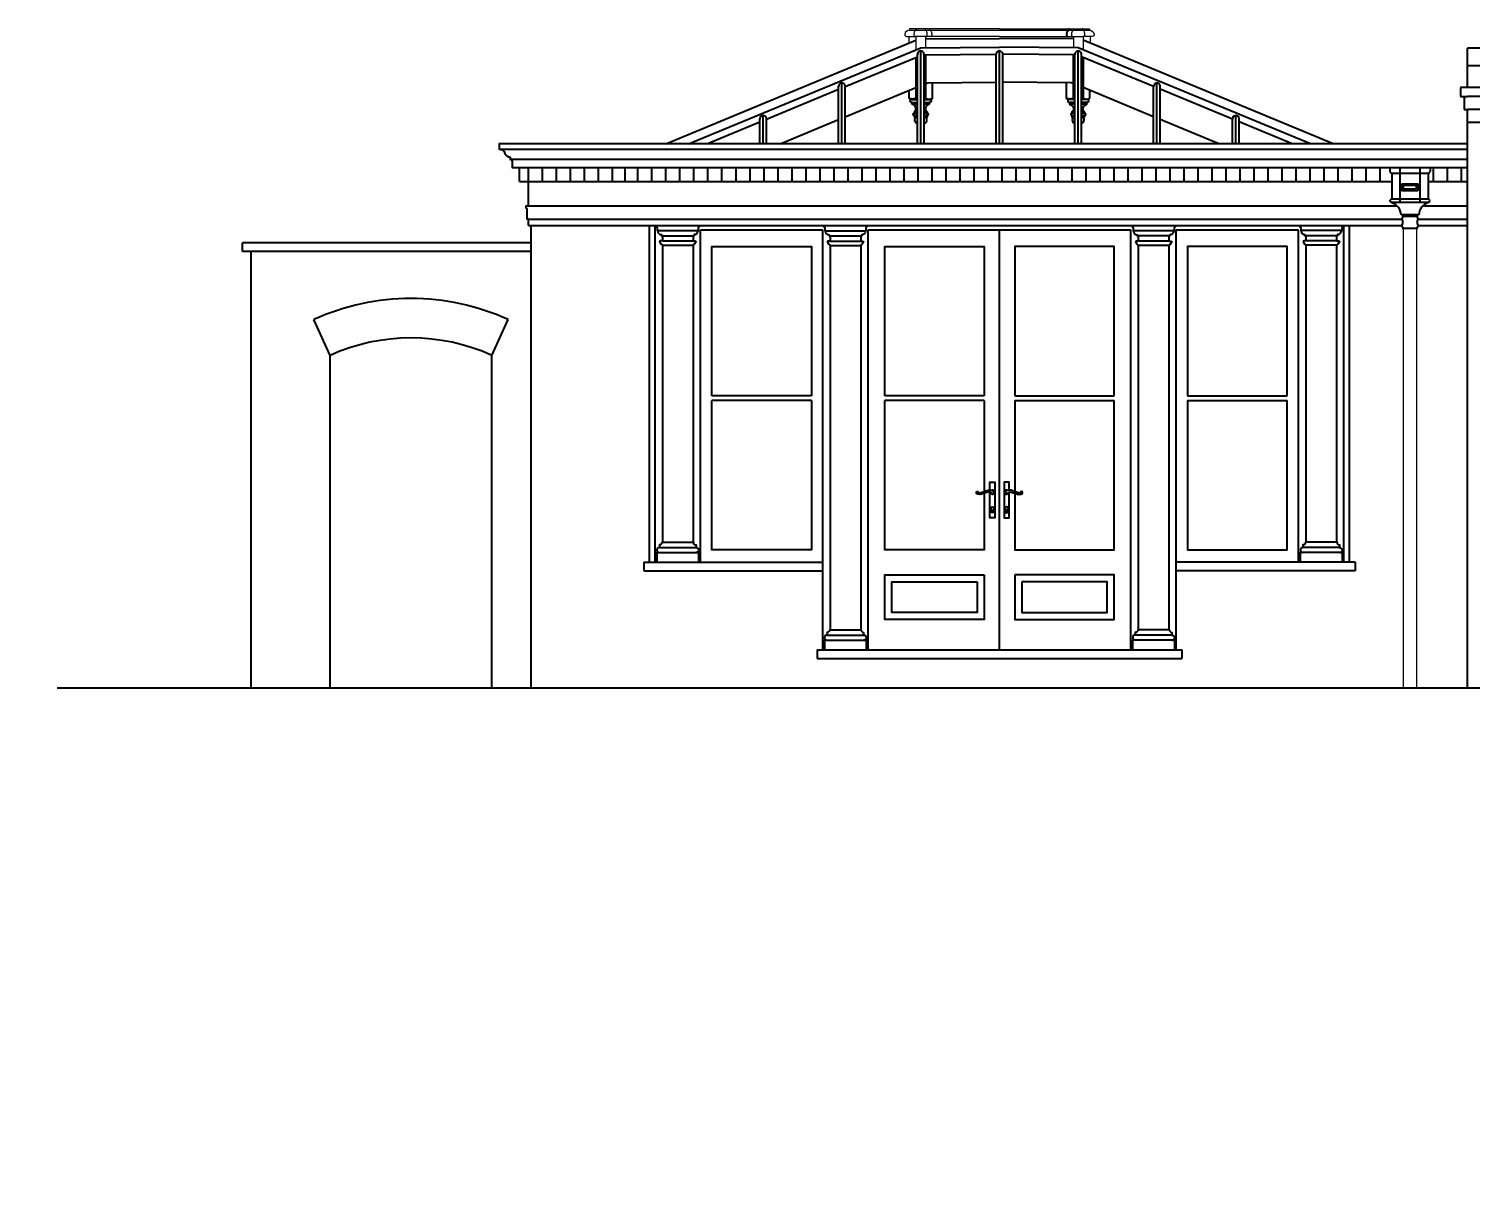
# Model space of a CAD drawing. Header units: millimetres. Extents: x -5841 to 140562, y 1006 to 102310.
# Drawn here: x 6593 to 14828, y 17343 to 24031 of the extents above; entities that cross this region are included whole.
import ezdxf

# ---------------------------------------------------------------- set-up
doc = ezdxf.new("R2010")
doc.units = ezdxf.units.MM
doc.header["$LTSCALE"] = 10
for name, color, linetype in [('18 - Ladder Beam', 6, 'Continuous'), ('40 - Detail Outline', 142, 'Continuous'), ('CONCEPT HOUSE', 7, 'Continuous')]:
    doc.layers.add(name, color=color, linetype=linetype)
doc.styles.add('1-20', font='romans.shx', dxfattribs={"width": 0.8, "height": 35})
doc.styles.get("Standard").update_dxf_attribs({"font": 'arial.ttf'})
doc.dimstyles.new('1-20', dxfattribs={"dimtxt": 35, "dimasz": 40, "dimexe": 40, "dimexo": 40, "dimgap": 40, "dimtad": 1, "dimdec": 0, "dimzin": 0, "dimdsep": 46, "dimtxsty": '1-20', "dimblk": 'OBLIQUE', "dimcen": 40, "dimdle": 40, "dimclrd": 251, "dimclre": 251, "dimclrt": 251, "dimadec": 0, "dimazin": 0, "dimtfac": 1, "dimtdec": 0, "dimtix": 1, "dimtmove": 1, "dimatfit": 3, "dimfxl": 1, "dimtolj": 1, "dimtzin": 0, "dimlwd": 25, "dimarcsym": 0})
doc.dimstyles.get("Standard").update_dxf_attribs({"dimtxt": 0.18, "dimasz": 0.18, "dimexe": 0.18, "dimexo": 0.0625, "dimgap": 0.09, "dimtad": 0, "dimtih": 1, "dimtoh": 1, "dimdec": 4, "dimzin": 0, "dimdsep": 46, "dimtxsty": 'Standard', "dimcen": 0.09, "dimadec": 0, "dimazin": 0, "dimtfac": 1, "dimtdec": 4, "dimtofl": 0, "dimtmove": 0, "dimatfit": 3, "dimfxl": 1, "dimtolj": 1, "dimtzin": 0, "dimarcsym": 0})

# ---------------------------------------------------------------- blocks, each defined once
blk = doc.blocks.new('*D')
at = {"color": 0}
for p, q in [((14813.8, 14384.4), (14813.8, 14508.2)), ((14813.8, 14508), (15071.8, 14508)), ((15073, 14508), (15331, 14508)), ((15331, 14384.4), (15331, 14508.2))]:
    blk.add_line(p, q, dxfattribs=at)
for points in [[(14813.8, 14508), (14814, 14508), (14814, 14508)], [(15331, 14508), (15330.8, 14508), (15330.8, 14508)]]:
    blk.add_solid(points, dxfattribs=at)
at = {"layer": 'CONCEPT HOUSE', "color": 0}
for p, q in [((63893.6, 65649.7), (62747.2, 65649.7)), ((62773.1, 65663.8), (62801.4, 65635.5)), ((62787.2, 65689.7), (62787.2, 58835.1)), ((62787.2, 62262.4), (62670.6, 62535.3)), ((62773.1, 58889.2), (62801.4, 58861)), ((63893.6, 58875.1), (62747.2, 58875.1)), ((11738.8, 15660), (12011.7, 15776.6)), ((14453.8, 15660), (9023.8, 15660)), ((9049.6, 15645.8), (9077.9, 15674.1)), ((9063.8, 15243.5), (9063.8, 15700)), ((14399.6, 15645.8), (14427.9, 15674.1)), ((14413.8, 15243.5), (14413.8, 15700)), ((6807.7, 14174.3), (6807.7, 8989.3)), ((7253.9, 14134.3), (6767.7, 14134.3)), ((6793.6, 14148.5), (6821.8, 14120.2)), ((6807.7, 11581.8), (6691.1, 11854.8)), ((18838.8, 9698.7), (19111.7, 9815.4)), ((15163.8, 9419.3), (15163.8, 9738.7)), ((22513.8, 9338.9), (22513.8, 9738.7)), ((15123.8, 9698.7), (22553.8, 9698.7)), ((15149.6, 9684.6), (15177.9, 9712.9)), ((22499.6, 9684.6), (22527.9, 9712.9)), ((7253.9, 9029.3), (6767.7, 9029.3)), ((6793.6, 9043.5), (6821.8, 9015.2)), ((9463.8, 7725.3), (9463.8, 6739)), ((22863.8, 7725.3), (22863.8, 6739)), ((16163.8, 6779), (16494.9, 6895.6)), ((9423.8, 6779), (22903.8, 6779)), ((9449.6, 6764.8), (9477.9, 6793.1)), ((22849.6, 6764.8), (22877.9, 6793.1))]:
    blk.add_line(p, q, dxfattribs=at)
at = {"color": 0, "insert": (15072.4, 14508), "char_height": 0.18, "attachment_point": 5}
blk.add_mtext('517.2008', dxfattribs=at)
at = {"layer": 'CONCEPT HOUSE', "color": 0, "char_height": 150, "attachment_point": 5, "rotation": 90}
for s, insert in [('6775', (62670.6, 62262.4)), ('5105', (6691.1, 11581.8))]:
    blk.add_mtext(s, dxfattribs=dict(at, insert=insert))
at = {"layer": 'CONCEPT HOUSE', "color": 0, "char_height": 150, "attachment_point": 5}
for s, insert in [('5350', (11738.8, 15776.6)), ('7350', (18838.8, 9815.4)), ('13400', (16163.8, 6895.6))]:
    blk.add_mtext(s, dxfattribs=dict(at, insert=insert))
blk = doc.blocks.new('_Oblique')
at = {"color": 0}
blk.add_line((-0.35, -0.35), (0.35, 0.35), dxfattribs=at)

msp = doc.modelspace()

# ---------------------------------------------------------------- linework, layer by layer
at = {"color": 140}
for p, q in [((9395.39012, 23158.38798), (9395.39012, 23238.38798)), ((14369.15879, 23238.38798), (14369.15879, 23215.58798)), ((14426.92244, 23238.38798), (14426.92244, 23038.38798)), ((14541.39514, 23238.38798), (14541.39514, 23038.38798)), ((14599.15879, 23238.38798), (14599.15879, 23215.58798)), ((9395.39012, 23158.38798), (9448.33676, 23158.38798)), ((14313.33676, 23158.38798), (14380.15879, 23158.38798)), ((14380.15879, 23203.58798), (14377.15879, 23203.58798)), ((14588.15879, 23203.58798), (14380.15879, 23203.58798)), ((14380.15879, 23203.58798), (14380.15879, 23058.38798)), ((14588.15879, 23203.58798), (14588.15879, 23058.38798)), ((14591.15879, 23203.58798), (14588.15879, 23203.58798)), ((14778.33676, 23158.38798), (14813.78969, 23158.38798)), ((14588.15879, 23058.38798), (14380.15879, 23058.38798)), ((14588.15879, 23038.38798), (14380.15879, 23038.38798)), ((14534.15879, 22968.38798), (14434.15879, 22968.38798))]:
    msp.add_line(p, q, dxfattribs=at)
for points in [[(9448.33676, 23158.38798), (9528.33676, 23158.38798), (9528.33676, 23238.38798)], [(9528.33676, 23158.38798), (9608.33676, 23158.38798), (9608.33676, 23238.38798)], [(9608.33676, 23158.38798), (9688.33676, 23158.38798), (9688.33676, 23238.38798)], [(9688.33676, 23158.38798), (9768.33676, 23158.38798), (9768.33676, 23238.38798)], [(9768.33676, 23158.38798), (10073.33676, 23158.38798), (10073.33676, 23238.38798)], [(9848.33676, 23158.38798), (9848.33676, 23238.38798)], [(9928.33676, 23158.38798), (9928.33676, 23238.38798)], [(10000.83676, 23158.38798), (10000.83676, 23238.38798)], [(10073.33676, 23158.38798), (10153.33676, 23158.38798), (10153.33676, 23238.38798)], [(10153.33676, 23158.38798), (10233.33676, 23158.38798), (10233.33676, 23238.38798)], [(10233.33676, 23158.38798), (10313.33676, 23158.38798), (10313.33676, 23238.38798)], [(10313.33676, 23158.38798), (10393.33676, 23158.38798), (10393.33676, 23238.38798)], [(10393.33676, 23158.38798), (10473.33676, 23158.38798), (10473.33676, 23238.38798)], [(10473.33676, 23158.38798), (10553.33676, 23158.38798), (10553.33676, 23238.38798)], [(10553.33676, 23158.38798), (10633.33676, 23158.38798), (10633.33676, 23238.38798)], [(10633.33676, 23158.38798), (10713.33676, 23158.38798), (10713.33676, 23238.38798)], [(10713.33676, 23158.38798), (10793.33676, 23158.38798), (10793.33676, 23238.38798)], [(10793.33676, 23158.38798), (10873.33676, 23158.38798), (10873.33676, 23238.38798)], [(10873.33676, 23158.38798), (10953.33676, 23158.38798), (10953.33676, 23238.38798)], [(10953.33676, 23158.38798), (11033.33676, 23158.38798), (11033.33676, 23238.38798)], [(11033.33676, 23158.38798), (11113.33676, 23158.38798), (11113.33676, 23238.38798)], [(11113.33676, 23158.38798), (11193.33676, 23158.38798), (11193.33676, 23238.38798)], [(11193.33676, 23158.38798), (11273.33676, 23158.38798), (11273.33676, 23238.38798)], [(11273.33676, 23158.38798), (11353.33676, 23158.38798), (11353.33676, 23238.38798)], [(11353.33676, 23158.38798), (11433.33676, 23158.38798), (11433.33676, 23238.38798)], [(11433.33676, 23158.38798), (11513.33676, 23158.38798), (11513.33676, 23238.38798)], [(11513.33676, 23158.38798), (11593.33676, 23158.38798), (11593.33676, 23238.38798)], [(11593.33676, 23158.38798), (11673.33676, 23158.38798), (11673.33676, 23238.38798)], [(11673.33676, 23158.38798), (11753.33676, 23158.38798), (11753.33676, 23238.38798)], [(11753.33676, 23158.38798), (11833.33676, 23158.38798), (11833.33676, 23238.38798)], [(11833.33676, 23158.38798), (11913.33676, 23158.38798), (11913.33676, 23238.38798)], [(11913.33676, 23158.38798), (11993.33676, 23158.38798), (11993.33676, 23238.38798)], [(11993.33676, 23158.38798), (12073.33676, 23158.38798), (12073.33676, 23238.38798)], [(12073.33676, 23158.38798), (12153.33676, 23158.38798), (12153.33676, 23238.38798)], [(12153.33676, 23158.38798), (12233.33676, 23158.38798), (12233.33676, 23238.38798)], [(12233.33676, 23158.38798), (12313.33676, 23158.38798), (12313.33676, 23238.38798)], [(12313.33676, 23158.38798), (12393.33676, 23158.38798), (12393.33676, 23238.38798)], [(12393.33676, 23158.38798), (12473.33676, 23158.38798), (12473.33676, 23238.38798)], [(12473.33676, 23158.38798), (12553.33676, 23158.38798), (12553.33676, 23238.38798)], [(12553.33676, 23158.38798), (12633.33676, 23158.38798), (12633.33676, 23238.38798)], [(12633.33676, 23158.38798), (12713.33676, 23158.38798), (12713.33676, 23238.38798)], [(12713.33676, 23158.38798), (12793.33676, 23158.38798), (12793.33676, 23238.38798)], [(12793.33676, 23158.38798), (12873.33676, 23158.38798), (12873.33676, 23238.38798)], [(12873.33676, 23158.38798), (12953.33676, 23158.38798), (12953.33676, 23238.38798)], [(12953.33676, 23158.38798), (13033.33676, 23158.38798), (13033.33676, 23238.38798)], [(13033.33676, 23158.38798), (13113.33676, 23158.38798), (13113.33676, 23238.38798)], [(13113.33676, 23158.38798), (13193.33676, 23158.38798), (13193.33676, 23238.38798)], [(13193.33676, 23158.38798), (13273.33676, 23158.38798), (13273.33676, 23238.38798)], [(13273.33676, 23158.38798), (13353.33676, 23158.38798), (13353.33676, 23238.38798)], [(13353.33676, 23158.38798), (13433.33676, 23158.38798), (13433.33676, 23238.38798)], [(13433.33676, 23158.38798), (13513.33676, 23158.38798), (13513.33676, 23238.38798)], [(13513.33676, 23158.38798), (13593.33676, 23158.38798), (13593.33676, 23238.38798)], [(13593.33676, 23158.38798), (13673.33676, 23158.38798), (13673.33676, 23238.38798)], [(13673.33676, 23158.38798), (13753.33676, 23158.38798), (13753.33676, 23238.38798)], [(13753.33676, 23158.38798), (13833.33676, 23158.38798), (13833.33676, 23238.38798)], [(13833.33676, 23158.38798), (13913.33676, 23158.38798), (13913.33676, 23238.38798)], [(13913.33676, 23158.38798), (13993.33676, 23158.38798), (13993.33676, 23238.38798)], [(13993.33676, 23158.38798), (14073.33676, 23158.38798), (14073.33676, 23238.38798)], [(14073.33676, 23158.38798), (14153.33676, 23158.38798), (14153.33676, 23238.38798)], [(14153.33676, 23158.38798), (14233.33676, 23158.38798), (14233.33676, 23238.38798)], [(14233.33676, 23158.38798), (14313.33676, 23158.38798), (14313.33676, 23238.38798)], [(14588.15879, 23158.38798), (14778.33676, 23158.38798), (14778.33676, 23238.38798)], [(14618.33676, 23158.38798), (14618.33676, 23238.38798)], [(14698.33676, 23158.38798), (14698.33676, 23238.38798)], [(14440.90879, 22938.88798), (14440.90879, 22912.38798)], [(14446.05879, 22958.38798), (14446.05879, 22968.38798)], [(14522.25879, 22968.38798), (14522.25879, 22958.38798)], [(14527.40879, 22912.38798), (14527.40879, 22938.88798)]]:
    msp.add_lwpolyline(points, dxfattribs=at)
for points in [[(14527.40879, 22948.88798), (14527.40879, 22957.88798, 0.4142135624), (14526.90879, 22958.38798), (14441.40879, 22958.38798, 0.4142135624), (14440.90879, 22957.88798), (14440.90879, 22948.88798)], [(14440.90879, 22902.38798), (14440.90879, 22893.38798, 0.4142135624), (14441.40879, 22892.88798), (14526.90879, 22892.88798, 0.4142135624), (14527.40879, 22893.38798), (14527.40879, 22902.38798)]]:
    msp.add_lwpolyline(points, format="xyb", dxfattribs=at)
for centre, radius, start, end in [((14361.69396, 23201.94476), 15.55188, 6.065218505, 61.314916546), ((14606.62362, 23201.94476), 15.55188, 118.685083454, 173.934781495), ((14374.43682, 23047.93488), 5.29744, 81.099163819, 175.093333808), ((14374.43682, 23048.84109), 5.29744, 184.906666192, 278.900836181), ((14380.59029, 23053.07074), 5.33472, 94.639424278, 178.94973164), ((14380.59029, 23043.70523), 5.33472, 181.05026836, 265.360575722), ((14351.72916, 22960.62798), 82.79409, 5.378028208, 69.917213071), ((14616.58842, 22960.62798), 82.79409, 110.082786929, 174.621971792), ((14587.72729, 23053.07074), 5.33472, 1.05026836, 85.360575722), ((14587.72729, 23043.70523), 5.33472, 274.639424278, 358.94973164), ((14593.88076, 23047.93488), 5.29744, 4.906666192, 98.900836181), ((14593.88076, 23048.84109), 5.29744, 261.099163819, 355.093333808), ((14440.90879, 22943.88798), 5, 90, 270), ((14440.90879, 22907.38798), 5, 90, 270), ((14527.40879, 22943.88798), 5, 270, 90), ((14527.40879, 22907.38798), 5, 270, 90)]:
    msp.add_arc(centre, radius, start, end, dxfattribs=at)
at = {"layer": '18 - Ladder Beam', "color": 140, "ltscale": 20}
for points in [[(14529.15879, 23105.84532), (14439.15879, 23105.84532), (14439.15879, 23145.84532), (14529.15879, 23145.84532)], [(14520.15879, 23114.84532), (14448.15879, 23114.84532), (14448.15879, 23136.84532), (14520.15879, 23136.84532)]]:
    msp.add_lwpolyline(points, close=True, dxfattribs=at)
at = {"layer": '40 - Detail Outline', "color": 140, "linetype": 'Continuous', "lineweight": 5, "transparency": 33554687}
for p, q in [((11621.28969, 23987.07209), (11621.28969, 23949.1816)), ((11660.83028, 23987.07209), (11660.83028, 23911.44024)), ((11716.74911, 23987.07209), (11716.74911, 23923.01473)), ((12560.83028, 23987.07209), (12560.83028, 23923.01473)), ((12616.74911, 23987.07209), (12616.74911, 23911.44024)), ((12656.28969, 23987.07209), (12656.28969, 23949.1816))]:
    msp.add_line(p, q, dxfattribs=at)
at = {"layer": '40 - Detail Outline', "color": 140, "linetype": 'Continuous', "lineweight": 5, "transparency": 33554572}
msp.add_line((11623.33092, 24023.04927), (12654.24847, 24023.04927), dxfattribs=at)
at = {"layer": '40 - Detail Outline', "color": 140, "ltscale": 10}
for p, q in [((11639.97546, 23610.73142), (11669.78813, 23610.73142)), ((11639.97546, 23600.73142), (11669.79512, 23600.73142)), ((11652.72546, 23556.23142), (11669.82621, 23556.23142)), ((11707.8262, 23556.23142), (11725.22546, 23556.23142)), ((11708.01357, 23610.73142), (11737.97546, 23610.73142)), ((11708.02074, 23600.73142), (11737.97546, 23600.73142)), ((12569.56582, 23610.73142), (12539.60393, 23610.73142)), ((12569.55865, 23600.73142), (12539.60393, 23600.73142)), ((12569.75318, 23556.23142), (12552.35393, 23556.23142)), ((12624.85393, 23556.23142), (12607.75318, 23556.23142)), ((12637.60393, 23600.73142), (12607.78427, 23600.73142)), ((12637.60393, 23610.73142), (12607.79126, 23610.73142)), ((11652.72546, 23549.73142), (11669.83075, 23549.73142)), ((11652.72546, 23535.73142), (11669.84053, 23535.73142)), ((11662.72546, 23526.73142), (11669.84682, 23526.73142)), ((11707.83075, 23549.73142), (11725.22546, 23549.73142)), ((11707.84053, 23535.73142), (11725.22546, 23535.73142)), ((12569.74864, 23549.73142), (12552.35393, 23549.73142)), ((12569.73886, 23535.73142), (12552.35393, 23535.73142)), ((12614.85393, 23526.73142), (12607.73257, 23526.73142)), ((12624.85393, 23535.73142), (12607.73885, 23535.73142)), ((12624.85393, 23549.73142), (12607.74864, 23549.73142))]:
    msp.add_line(p, q, dxfattribs=at)
at = {"layer": '40 - Detail Outline', "color": 140, "lineweight": 5, "ltscale": 10}
for p, q in [((14446.05879, 22892.88798), (14446.05879, 20264.83296)), ((14522.25879, 22892.88798), (14522.25879, 20264.83296))]:
    msp.add_line(p, q, dxfattribs=at)
at = {"layer": '40 - Detail Outline', "color": 140, "linetype": 'Continuous', "lineweight": 5, "transparency": 33554687}
for points in [[(12138.78969, 24031.07209), (11633.78969, 24031.07209), (11625.18501, 24030.16634, 0.3838189495), (11624.28969, 24029.17183), (11624.28969, 24024.04842, -0.402186509), (11623.33092, 24023.04927, 0.3443190281), (11597.53007, 24001.12066, 0.4750438033), (11608.97982, 23987.07209), (11610.03969, 23987.07209), (11660.83028, 23987.07209)], [(12138.78969, 24031.07209), (12643.78969, 24031.07209), (12652.39438, 24030.16634, -0.3838189495), (12653.28969, 24029.17183), (12653.28969, 24024.04842, 0.402186509), (12654.24847, 24023.04927, -0.3443190281), (12680.04932, 24001.12066, -0.4750438033), (12668.59956, 23987.07209), (12667.53969, 23987.07209), (12616.74911, 23987.07209)]]:
    msp.add_lwpolyline(points, format="xyb", dxfattribs=at)
for points in [[(12138.78969, 23987.07209), (11655.94897, 23987.07209)], [(12138.78969, 23987.07209), (12621.63042, 23987.07209)]]:
    msp.add_lwpolyline(points, dxfattribs=at)
at = {"layer": '40 - Detail Outline', "color": 140, "ltscale": 10}
for points in [[(11623.24074, 23852.57445), (11623.24074, 23852.93727)], [(11661.01604, 23868.50008), (11661.01604, 23636.73141)], [(11716.93487, 23883.01468), (11716.93487, 23636.73141)], [(12560.64452, 23883.01468), (12560.64452, 23636.73141)], [(12616.56335, 23868.50008), (12616.56335, 23636.73141)], [(12654.33865, 23852.57445), (12654.33865, 23852.93727)], [(11634.97546, 23626.73142), (11669.78969, 23626.73142)], [(11707.78969, 23626.73142), (11742.97546, 23626.73142)], [(12569.78969, 23626.73142), (12534.60393, 23626.73142)], [(12642.60393, 23626.73142), (12607.78969, 23626.73142)]]:
    msp.add_lwpolyline(points, dxfattribs=at)
for points in [[(11742.97546, 23626.73142), (11742.97546, 23626.73142, 0.0745643078), (11748.30364, 23627.53044, 0.0851656369), (11752.5214, 23629.66035, 0.1062413716), (11755.52125, 23633.06994, 0.1281624284), (11756.47546, 23636.73141), (11756.47546, 23723.43224)], [(12534.60393, 23626.73142), (12534.60393, 23626.73142, -0.0745643078), (12529.27575, 23627.53044, -0.0851656369), (12525.05799, 23629.66035, -0.1062413716), (12522.05814, 23633.06994, -0.1281624284), (12521.10393, 23636.73141), (12521.10393, 23723.43224)], [(11636.74074, 23626.77569), (11636.74074, 23626.77569, -0.0745643078), (11631.41256, 23627.57471, -0.0851656369), (11627.19479, 23629.70462, -0.1062413716), (11624.19494, 23633.11421, -0.1281624284), (11623.24074, 23636.77568), (11623.24074, 23679.3917)], [(11661.01604, 23636.73141, -0.2192991817), (11660.00826, 23634.54418, -0.0920024145), (11655.22546, 23631.78167, -0.0487064202), (11649.33352, 23630.32133, -0.0364213301), (11641.24575, 23629.73142, -0.0364213301), (11633.15798, 23630.32133, -0.0487064202), (11627.26604, 23631.78167, -0.0592398197), (11624.06141, 23633.36395)], [(11661.01604, 23636.73141, 0.2625783558), (11662.15158, 23634.71821, 0.0804430385), (11669.77352, 23631.64622)], [(11707.99861, 23631.60642, 0.0822362953), (11715.79933, 23634.71821, 0.2625783558), (11716.93487, 23636.73141)], [(11716.93487, 23636.73141, 0.2192991817), (11717.94265, 23634.54418, 0.0920024145), (11722.72546, 23631.78167, 0.0487064202), (11728.61739, 23630.32133, 0.0364213301), (11736.70516, 23629.73142, 0.0364213301), (11744.79293, 23630.32133, 0.0487064202), (11750.68487, 23631.78167, 0.0920024145), (11755.46767, 23634.54418, 0.2192991817), (11756.47546, 23636.73141)], [(12560.64452, 23636.73141, -0.2192991817), (12559.63674, 23634.54418, -0.0920024145), (12554.85393, 23631.78167, -0.0487064202), (12548.962, 23630.32133, -0.0364213301), (12540.87423, 23629.73142, -0.0364213301), (12532.78646, 23630.32133, -0.0487064202), (12526.89452, 23631.78167, -0.0920024145), (12522.11171, 23634.54418, -0.2192991817), (12521.10393, 23636.73141)], [(12569.58078, 23631.60642, -0.0822362953), (12561.78006, 23634.71821, -0.2625783558), (12560.64452, 23636.73141)], [(12616.56335, 23636.73141, -0.2625783558), (12615.42781, 23634.71821, -0.0804430385), (12607.80587, 23631.64622)], [(12616.56335, 23636.73141, 0.2192991817), (12617.57113, 23634.54418, 0.0920024145), (12622.35393, 23631.78167, 0.0487064202), (12628.24587, 23630.32133, 0.0364213301), (12636.33364, 23629.73142, 0.0364213301), (12644.42141, 23630.32133, 0.0487064202), (12650.31335, 23631.78167, 0.0592398197), (12653.51798, 23633.36395)], [(12640.83865, 23626.77569), (12640.83865, 23626.77569, 0.0745643078), (12646.16683, 23627.57471, 0.0851656369), (12650.38459, 23629.70462, 0.1062413716), (12653.38445, 23633.11421, 0.1281624284), (12654.33865, 23636.77568), (12654.33865, 23679.3917)], [(11669.87378, 23488.14455, -0.3246962581), (11655.22546, 23510.23142, -0.2629927175), (11662.72546, 23526.73142), (11652.72546, 23526.73142), (11652.72546, 23535.73142, -0.9642857143), (11652.72546, 23549.73142), (11652.72546, 23556.23142, 0.5203923714), (11652.72546, 23592.23142, 0.1086170668), (11639.97546, 23600.73142), (11639.97546, 23610.73142), (11634.97546, 23610.73142, -0.75), (11634.97546, 23626.73142)], [(11742.97546, 23626.73142, -0.75), (11742.97546, 23610.73142), (11737.97546, 23610.73142), (11737.97546, 23600.73142, 0.1086170668), (11725.22546, 23592.23142, 0.5203923714), (11725.22546, 23556.23142), (11725.22546, 23549.73142, -0.9642857143), (11725.22546, 23535.73142), (11725.22546, 23526.73142), (11715.22546, 23526.73142, -0.2629927175), (11722.72546, 23510.23142, -0.3273520628), (11707.87384, 23488.06977)], [(12534.60393, 23626.73142, 0.75), (12534.60393, 23610.73142), (12539.60393, 23610.73142), (12539.60393, 23600.73142, -0.1086170668), (12552.35393, 23592.23142, -0.5203923714), (12552.35393, 23556.23142), (12552.35393, 23549.73142, 0.9642857143), (12552.35393, 23535.73142), (12552.35393, 23526.73142), (12562.35393, 23526.73142, 0.2629927175), (12554.85393, 23510.23142, 0.3273520628), (12569.70555, 23488.06977)], [(12607.7056, 23488.14455, 0.3246962581), (12622.35393, 23510.23142, 0.2629927175), (12614.85393, 23526.73142), (12624.85393, 23526.73142), (12624.85393, 23535.73142, 0.9642857143), (12624.85393, 23549.73142), (12624.85393, 23556.23142, -0.5203923714), (12624.85393, 23592.23142, -0.1086170668), (12637.60393, 23600.73142), (12637.60393, 23610.73142), (12642.60393, 23610.73142, 0.75), (12642.60393, 23626.73142)]]:
    msp.add_lwpolyline(points, format="xyb", dxfattribs=at)
at = {"layer": '40 - Detail Outline', "color": 140, "linetype": 'Continuous', "lineweight": 5, "transparency": 33554687}
for points, weights, knots in [([(11656.37292, 23987.07209), (11656.16095, 23987.07209), (11655.94897, 23987.07209), (11653.72764, 23987.07209), (11652.32428, 23991.37681), (11650.92093, 23995.68152), (11651.36907, 24001.12066), (11653.10285, 24022.16356), (11661.68941, 24023.04927), (11662.07292, 24023.08883), (11662.07292, 24024.04842), (11662.07292, 24026.61013), (11662.07292, 24029.17183), (11662.07292, 24030.07209), (11662.43105, 24030.16634), (11664.15198, 24030.61921), (11665.87292, 24031.07209)], [1, 1, 1, 0.903262169747, 1, 0.903262169747, 1, 0.788020204157, 1, 0.721534869368, 1, 1, 1, 0.743197411366, 1, 1, 1], [0, 0, 0, 1, 1, 1.8869681507, 1.8869681507, 2.7739363014, 2.7739363014, 4.1003558321, 4.1003558321, 5.6299153375, 5.6299153375, 6.6299153375, 6.6299153375, 8.0958347255, 8.0958347255, 9.0958347255, 9.0958347255, 9.0958347255]), ([(11721.20647, 23987.07209), (11721.41844, 23987.07209), (11721.63042, 23987.07209), (11723.85175, 23987.07209), (11725.25511, 23991.37681), (11726.65846, 23995.68152), (11726.21032, 24001.12066), (11724.47654, 24022.16356), (11715.88998, 24023.04927), (11715.50647, 24023.08883), (11715.50647, 24024.04842), (11715.50647, 24026.61013), (11715.50647, 24029.17183), (11715.50647, 24030.07209), (11715.14834, 24030.16634), (11713.42741, 24030.61921), (11711.70647, 24031.07209)], [1, 1, 1, 0.903262169747, 1, 0.903262169747, 1, 0.788020204157, 1, 0.721534869368, 1, 1, 1, 0.743197411366, 1, 1, 1], [0, 0, 0, 1, 1, 1.8869681507, 1.8869681507, 2.7739363014, 2.7739363014, 4.1003558321, 4.1003558321, 5.6299153375, 5.6299153375, 6.6299153375, 6.6299153375, 8.0958347255, 8.0958347255, 9.0958347255, 9.0958347255, 9.0958347255]), ([(11748.98572, 23987.06649), (11751.20705, 23987.06649), (11752.61041, 23991.37121), (11754.01377, 23995.67592), (11753.56563, 24001.11506), (11751.83185, 24022.15796), (11743.24529, 24023.04367), (11742.86178, 24023.08323), (11742.86178, 24024.04282), (11742.86178, 24026.60453), (11742.86178, 24029.16623), (11742.86178, 24030.06649), (11742.50365, 24030.16074), (11740.78271, 24030.61362), (11739.06178, 24031.06649)], [1, 0.903262169747, 1, 0.903262169747, 1, 0.788020204157, 1, 0.721534869369, 1, 1, 1, 0.743197411372, 1, 1, 1], [0, 0, 0, 0.8869681507, 0.8869681507, 1.7739363014, 1.7739363014, 3.1003558321, 3.1003558321, 4.6299153375, 4.6299153375, 5.6299153375, 5.6299153375, 7.0958347255, 7.0958347255, 8.0958347255, 8.0958347255, 8.0958347255]), ([(12556.37292, 23987.07209), (12556.16095, 23987.07209), (12555.94897, 23987.07209), (12553.72764, 23987.07209), (12552.32428, 23991.37681), (12550.92093, 23995.68152), (12551.36907, 24001.12066), (12553.10285, 24022.16356), (12561.68941, 24023.04927), (12562.07292, 24023.08883), (12562.07292, 24024.04842), (12562.07292, 24026.61013), (12562.07292, 24029.17183), (12562.07292, 24030.07209), (12562.43105, 24030.16634), (12564.15198, 24030.61921), (12565.87292, 24031.07209)], [1, 1, 1, 0.903262169747, 1, 0.903262169747, 1, 0.788020204157, 1, 0.721534869368, 1, 1, 1, 0.743197411366, 1, 1, 1], [0, 0, 0, 1, 1, 1.8869681507, 1.8869681507, 2.7739363014, 2.7739363014, 4.1003558321, 4.1003558321, 5.6299153375, 5.6299153375, 6.6299153375, 6.6299153375, 8.0958347255, 8.0958347255, 9.0958347255, 9.0958347255, 9.0958347255]), ([(12621.20647, 23987.07209), (12621.41844, 23987.07209), (12621.63042, 23987.07209), (12623.85175, 23987.07209), (12625.25511, 23991.37681), (12626.65846, 23995.68152), (12626.21032, 24001.12066), (12624.47654, 24022.16356), (12615.88998, 24023.04927), (12615.50647, 24023.08883), (12615.50647, 24024.04842), (12615.50647, 24026.61013), (12615.50647, 24029.17183), (12615.50647, 24030.07209), (12615.14834, 24030.16634), (12613.42741, 24030.61921), (12611.70647, 24031.07209)], [1, 1, 1, 0.903262169747, 1, 0.903262169747, 1, 0.788020204157, 1, 0.721534869368, 1, 1, 1, 0.743197411366, 1, 1, 1], [0, 0, 0, 1, 1, 1.8869681507, 1.8869681507, 2.7739363014, 2.7739363014, 4.1003558321, 4.1003558321, 5.6299153375, 5.6299153375, 6.6299153375, 6.6299153375, 8.0958347255, 8.0958347255, 9.0958347255, 9.0958347255, 9.0958347255])]:
    msp.add_rational_spline(points, weights, degree=2, knots=knots, dxfattribs=at)
at = {"layer": '40 - Detail Outline', "color": 140, "linetype": 'Continuous'}
msp.add_rational_spline([(12528.59367, 23987.06649), (12526.37234, 23987.06649), (12524.96898, 23991.37121), (12523.56562, 23995.67592), (12524.01376, 24001.11506), (12525.74754, 24022.15796), (12534.3341, 24023.04367), (12534.71761, 24023.08323), (12534.71761, 24024.04282), (12534.71761, 24026.60453), (12534.71761, 24029.16623), (12534.71761, 24030.06649), (12535.07574, 24030.16074), (12536.79668, 24030.61362), (12538.51761, 24031.06649)], [1, 0.903262169747, 1, 0.903262169747, 1, 0.788020204157, 1, 0.721534869369, 1, 1, 1, 0.743197411372, 1, 1, 1], degree=2, knots=[0, 0, 0, 0.8869681507, 0.8869681507, 1.7739363014, 1.7739363014, 3.1003558321, 3.1003558321, 4.6299153375, 4.6299153375, 5.6299153375, 5.6299153375, 7.0958347255, 7.0958347255, 8.0958347255, 8.0958347255, 8.0958347255], dxfattribs=at)
at = {"layer": 'CONCEPT HOUSE', "color": 140, "ltscale": 10}
for p, q in [((11669.78969, 23373.56712), (11669.78969, 23885.92313)), ((11688.78969, 23373.56712), (11688.78969, 23903.58108)), ((11707.78969, 23373.56712), (11707.78969, 23885.92313)), ((12119.78969, 23373.56712), (12119.78969, 23888.8403)), ((12138.78969, 23373.56712), (12138.78969, 23905.02233)), ((12157.78969, 23373.56712), (12157.78969, 23888.8403)), ((12569.78969, 23373.56712), (12569.78969, 23885.92313)), ((12588.78969, 23373.56712), (12588.78969, 23903.58108)), ((12607.78969, 23373.56712), (12607.78969, 23885.92313)), ((14813.78969, 23694.85033), (14813.78969, 23919.85033)), ((22863.78969, 23919.85033), (14813.78969, 23919.85033)), ((22863.78969, 23819.85035), (14813.78969, 23819.85035)), ((11238.78969, 23373.56712), (11238.78969, 23721.64372)), ((13038.78969, 23373.56712), (13038.78969, 23721.64372)), ((11219.78969, 23373.56712), (11219.78969, 23703.98577)), ((11257.78969, 23373.56712), (11257.78969, 23703.98577)), ((13019.78969, 23373.56712), (13019.78969, 23703.98577)), ((13057.78969, 23373.56712), (13057.78969, 23703.98577)), ((14813.78969, 23694.85033), (14773.78969, 23694.85033)), ((14773.78969, 23694.85033), (14773.78969, 23644.85033)), ((14773.78969, 23644.85033), (14813.78969, 23644.85033)), ((14793.78969, 23644.85033), (14793.78969, 23569.85033)), ((22863.78969, 23694.85033), (14813.78969, 23694.85033)), ((22863.78969, 23644.85033), (14813.78969, 23644.85033)), ((14793.78969, 23569.85033), (14813.78969, 23569.85033)), ((14813.78969, 20264.83296), (14813.78969, 23569.85033)), ((22863.78969, 23569.85033), (14813.78969, 23569.85033)), ((10769.78969, 23373.56712), (10769.78969, 23517.58966)), ((10788.78969, 23373.56712), (10788.78969, 23535.24762)), ((10807.78969, 23373.56712), (10807.78969, 23517.58966)), ((13469.78969, 23373.56712), (13469.78969, 23517.58966)), ((13488.78969, 23373.56712), (13488.78969, 23535.24762)), ((13507.78969, 23373.56712), (13507.78969, 23517.58966)), ((22863.78969, 23494.85033), (14813.78969, 23494.85033)), ((9463.78969, 22908.13605), (14435.96507, 22908.13605)), ((9463.78969, 20264.83296), (9463.78969, 22908.13605)), ((10138.78969, 20983.13605), (10138.78969, 22908.13605)), ((10170.78969, 20983.13605), (10170.78969, 22908.13605)), ((14106.78969, 20983.13605), (14106.78969, 22907.13856)), ((14138.78969, 20983.13605), (14138.78969, 22907.17713)), ((14532.35251, 22908.13605), (14813.78969, 22908.13605)), ((10185.78969, 22877.88466), (10414.78969, 22877.88466)), ((10206.78969, 22848.88466), (10393.78969, 22848.88466)), ((10212.78969, 22818.88466), (10387.78969, 22818.88466)), ((10429.78969, 22883.13605), (11128.78969, 22883.13605)), ((10429.78969, 20983.13605), (10429.78969, 22883.13605)), ((11128.78969, 20483.13605), (11128.78969, 22883.13605)), ((11143.78969, 22876.69638), (11372.78969, 22876.69638)), ((11164.78969, 22847.69638), (11351.78969, 22847.69638)), ((11170.78969, 22817.69638), (11345.78969, 22817.69638)), ((11387.78969, 22883.13605), (12889.78969, 22883.13605)), ((11387.78969, 20483.13605), (11387.78969, 22883.13605)), ((12138.78969, 20483.13605), (12138.78969, 22883.13605)), ((12889.78969, 20483.13605), (12889.78969, 22883.13605)), ((13133.78969, 22876.69638), (12904.78969, 22876.69638)), ((13112.78969, 22847.69638), (12925.78969, 22847.69638)), ((13106.78969, 22817.69638), (12931.78969, 22817.69638)), ((13148.78969, 22883.13605), (13847.78969, 22883.13605)), ((13148.78969, 20483.13605), (13148.78969, 22883.13605)), ((13847.78969, 20983.13605), (13847.78969, 22883.13605)), ((14091.78969, 22877.88466), (13862.78969, 22877.88466)), ((14070.78969, 22848.88466), (13883.78969, 22848.88466)), ((14064.78969, 22818.88466), (13889.78969, 22818.88466)), ((9463.78969, 22808.13605), (7813.78969, 22808.13605)), ((7813.78969, 22758.13605), (7813.78969, 22808.13605)), ((9463.78969, 22758.13605), (7813.78969, 22758.13605)), ((7863.78969, 20264.83296), (7863.78969, 22758.13605)), ((10212.78969, 22794.38466), (10387.78969, 22794.38466)), ((11170.78969, 22793.19638), (11345.78969, 22793.19638)), ((13106.78969, 22793.19638), (12931.78969, 22793.19638)), ((14064.78969, 22794.38466), (13889.78969, 22794.38466)), ((8313.78969, 22164.83296), (8220.83785, 22369.73527)), ((9238.78969, 22164.83296), (9331.74154, 22369.73527)), ((8313.78969, 20264.83296), (8313.78969, 22164.83296)), ((9238.78969, 20264.83296), (9238.78969, 22164.83296)), ((11063.78969, 21933.63605), (10494.78969, 21933.63605)), ((11063.78969, 21907.63605), (10494.78969, 21907.63605)), ((12051.78969, 21933.63605), (11482.78969, 21933.63605)), ((12051.78969, 21907.63605), (11482.78969, 21907.63605)), ((12225.78969, 21933.63605), (12794.78969, 21933.63605)), ((12225.78969, 21907.63605), (12794.78969, 21907.63605)), ((13213.78969, 21933.63605), (13782.78969, 21933.63605)), ((13213.78969, 21907.63605), (13782.78969, 21907.63605)), ((10212.78969, 21097.13605), (10387.78969, 21097.13605)), ((14064.78969, 21097.13605), (13889.78969, 21097.13605)), ((10192.34316, 21038.43859), (10408.23623, 21038.43859)), ((10195.78969, 21067.13605), (10404.78969, 21067.13605)), ((14085.23623, 21038.43859), (13869.34316, 21038.43859)), ((14081.78969, 21067.13605), (13872.78969, 21067.13605)), ((10106.78969, 20983.13605), (11128.78969, 20983.13605)), ((10106.78969, 20983.13605), (10106.78969, 20933.13605)), ((10106.78969, 20933.13605), (11128.78969, 20933.13605)), ((14170.78969, 20983.13605), (13148.78969, 20983.13605)), ((14170.78969, 20933.13605), (13148.78969, 20933.13605)), ((14170.78969, 20983.13605), (14170.78969, 20933.13605)), ((11170.78969, 20597.13605), (11345.78969, 20597.13605)), ((13106.78969, 20597.13605), (12931.78969, 20597.13605)), ((11150.34316, 20538.43859), (11366.23623, 20538.43859)), ((11153.78969, 20567.13605), (11362.78969, 20567.13605)), ((13127.23623, 20538.43859), (12911.34316, 20538.43859)), ((13123.78969, 20567.13605), (12914.78969, 20567.13605)), ((11096.78969, 20483.13605), (13180.78969, 20483.13605)), ((11096.78969, 20483.13605), (11096.78969, 20433.13605)), ((11096.78969, 20433.13605), (13180.78969, 20433.13605)), ((13180.78969, 20483.13605), (13180.78969, 20433.13605)), ((6755.38936, 20264.83296), (28791.02701, 20264.83296))]:
    msp.add_line(p, q, dxfattribs=at)
for points in [[(10231.6334, 23373.56712), (11660.83028, 23965.55985)], [(11716.74911, 23973.1936), (12138.78969, 23975.77866)], [(12560.83028, 23973.1936), (12138.78969, 23975.77866)], [(14045.94599, 23373.56712), (12616.74911, 23965.55985)], [(10362.28969, 23373.56712), (11688.78969, 23923.02141), (12138.78969, 23925.77772)], [(11707.78969, 23883.13704), (12119.78969, 23885.66059)], [(13915.28969, 23373.56712), (12588.78969, 23923.02141), (12138.78969, 23925.77772)], [(12569.78969, 23883.13704), (12157.78969, 23885.66059)], [(11257.78969, 23701.19967), (11669.78969, 23871.85566)], [(13019.78969, 23701.19967), (12607.78969, 23871.85566)], [(11716.93487, 23718.20108), (11729.16008, 23723.26493), (12119.78969, 23725.65759)], [(12560.64452, 23718.20108), (12548.41931, 23723.26493), (12157.78969, 23725.65759)], [(10807.78969, 23514.80357), (11219.78969, 23685.45956)], [(11257.78969, 23528.01692), (11661.01604, 23695.03874)], [(13019.78969, 23528.01692), (12616.56335, 23695.03874)], [(13469.78969, 23514.80357), (13057.78969, 23685.45956)], [(10466.81473, 23373.56712), (10769.78969, 23499.06346)], [(10884.91488, 23373.56712), (11219.78969, 23512.27681)], [(13392.66451, 23373.56712), (13057.78969, 23512.27681)], [(13810.76466, 23373.56712), (13507.78969, 23499.06346)], [(9279.78917, 23343.77098), (14813.78969, 23343.77098)], [(9342.45616, 23285.62772), (14813.78969, 23285.62772)], [(9395.09932, 23238.38798), (14813.78969, 23238.38798)], [(9448.33621, 23177.36634), (9448.33643, 23177.36634)], [(9434.33643, 23019.38476), (14410.06014, 23019.38476)], [(14558.25744, 23019.38476), (14813.78969, 23019.38476)], [(9448.33643, 22943.13605), (14435.96565, 22943.13605)], [(9448.33643, 22908.13605), (9463.78969, 22908.13605)], [(14532.35193, 22943.13605), (14813.78969, 22943.13605)], [(10494.78969, 21933.63605), (10494.78969, 22788.13605), (11063.78969, 22788.13605), (11063.78969, 21933.63605)], [(11482.78969, 21933.63605), (11482.78969, 22788.13605), (12051.78969, 22788.13605), (12051.78969, 21933.63605)], [(12794.78969, 21933.63605), (12794.78969, 22788.13605), (12225.78969, 22788.13605), (12225.78969, 21933.63605)], [(13782.78969, 21933.63605), (13782.78969, 22788.13605), (13213.78969, 22788.13605), (13213.78969, 21933.63605)], [(11063.78969, 21907.63605), (11063.78969, 21053.13605), (10494.78969, 21053.13605), (10494.78969, 21907.63605)], [(12051.78969, 21907.63605), (12051.78969, 21053.13605), (11482.78969, 21053.13605), (11482.78969, 21907.63605)], [(12225.78969, 21907.63605), (12225.78969, 21053.13605), (12794.78969, 21053.13605), (12794.78969, 21907.63605)], [(13213.78969, 21907.63605), (13213.78969, 21053.13605), (13782.78969, 21053.13605), (13782.78969, 21907.63605)], [(12083.90805, 21395.82509), (12083.90805, 21441.13605), (12111.90805, 21441.13605), (12111.90805, 21236.13605), (12083.90805, 21236.13605), (12083.90805, 21383.42841)], [(12193.67134, 21395.82509), (12193.67134, 21441.13605), (12165.67134, 21441.13605), (12165.67134, 21236.13605), (12193.67134, 21236.13605), (12193.67134, 21383.42841)]]:
    msp.add_lwpolyline(points, dxfattribs=at)
for points in [[(14813.78969, 23373.56712), (9279.78917, 23373.56712), (9279.78917, 23343.77098, -0.3272306618), (9312.67686, 23319.58935, 0.3021903458), (9342.45616, 23298.54805), (9342.45616, 23285.62772, -0.3843861755), (9354.52936, 23273.55231), (9354.52936, 23238.38798), (9395.09932, 23238.38798)], [(9448.33643, 22908.13605), (9448.33643, 22943.13605), (9440.33643, 22943.13605), (9440.33643, 23000.38476, 0.4142135624), (9434.33643, 23006.38476), (9434.33643, 23019.38476), (9448.33482, 23023.13561), (9448.33676, 23238.38798)], [(10177.28969, 22908.13605), (10177.28969, 22899.88466, -0.4142135624), (10183.28969, 22893.88466), (10183.28969, 22877.88466), (10185.78969, 22877.88466), (10185.78969, 22875.88466, 0.4142135624), (10206.78969, 22854.88466), (10206.78969, 22848.88466, -0.4142135624), (10212.78969, 22842.88466), (10212.78969, 22818.88466), (10201.78969, 22818.88466, 1), (10201.78969, 22808.88466), (10201.78969, 22803.38466, -0.4142135624), (10210.78969, 22794.38466), (10212.78969, 22794.38466), (10212.78969, 21097.13605), (10210.78969, 21097.13605, -0.4142135624), (10195.78969, 21082.13605), (10195.78969, 21067.13605), (10195.28969, 21067.13605, 0.9025814985), (10192.34316, 21038.43859), (10180.78969, 21038.13605), (10180.78969, 20983.13605)], [(10423.28969, 22908.13605), (10423.28969, 22899.88466, 0.4142135624), (10417.28969, 22893.88466), (10417.28969, 22877.88466), (10414.78969, 22877.88466), (10414.78969, 22875.88466, -0.4142135624), (10393.78969, 22854.88466), (10393.78969, 22848.88466, 0.4142135624), (10387.78969, 22842.88466), (10387.78969, 22818.88466), (10398.78969, 22818.88466, -1), (10398.78969, 22808.88466), (10398.78969, 22803.38466, 0.4142135624), (10389.78969, 22794.38466), (10387.78969, 22794.38466), (10387.78969, 21097.13605), (10389.78969, 21097.13605, 0.4142135624), (10404.78969, 21082.13605), (10404.78969, 21067.13605), (10405.28969, 21067.13605, -0.9025814985), (10408.23623, 21038.43859), (10419.78969, 21038.13605), (10419.78969, 20983.13605)], [(11135.28969, 22908.13605), (11135.28969, 22898.69638, -0.4142135624), (11141.28969, 22892.69638), (11141.28969, 22876.69638), (11143.78969, 22876.69638), (11143.78969, 22874.69638, 0.4142135624), (11164.78969, 22853.69638), (11164.78969, 22847.69638, -0.4142135624), (11170.78969, 22841.69638), (11170.78969, 22817.69638), (11159.78969, 22817.69638, 1), (11159.78969, 22807.69638), (11159.78969, 22802.19638, -0.4142135624), (11168.78969, 22793.19638), (11170.78969, 22793.19638), (11170.78969, 20597.13605), (11168.78969, 20597.13605, -0.4142135624), (11153.78969, 20582.13605), (11153.78969, 20567.13605), (11153.28969, 20567.13605, 0.9025814985), (11150.34316, 20538.43859), (11138.78969, 20538.13605), (11138.78969, 20483.13605)], [(11381.28969, 22908.13605), (11381.28969, 22898.69638, 0.4142135624), (11375.28969, 22892.69638), (11375.28969, 22876.69638), (11372.78969, 22876.69638), (11372.78969, 22874.69638, -0.4142135624), (11351.78969, 22853.69638), (11351.78969, 22847.69638, 0.4142135624), (11345.78969, 22841.69638), (11345.78969, 22817.69638), (11356.78969, 22817.69638, -1), (11356.78969, 22807.69638), (11356.78969, 22802.19638, 0.4142135624), (11347.78969, 22793.19638), (11345.78969, 22793.19638), (11345.78969, 20597.13605), (11347.78969, 20597.13605, 0.4142135624), (11362.78969, 20582.13605), (11362.78969, 20567.13605), (11363.28969, 20567.13605, -0.9025814985), (11366.23623, 20538.43859), (11377.78969, 20538.13605), (11377.78969, 20483.13605)], [(12896.28969, 22908.13605), (12896.28969, 22898.69638, -0.4142135624), (12902.28969, 22892.69638), (12902.28969, 22876.69638), (12904.78969, 22876.69638), (12904.78969, 22874.69638, 0.4142135624), (12925.78969, 22853.69638), (12925.78969, 22847.69638, -0.4142135624), (12931.78969, 22841.69638), (12931.78969, 22817.69638), (12920.78969, 22817.69638, 1), (12920.78969, 22807.69638), (12920.78969, 22802.19638, -0.4142135624), (12929.78969, 22793.19638), (12931.78969, 22793.19638), (12931.78969, 20597.13605), (12929.78969, 20597.13605, -0.4142135624), (12914.78969, 20582.13605), (12914.78969, 20567.13605), (12914.28969, 20567.13605, 0.9025814985), (12911.34316, 20538.43859), (12899.78969, 20538.13605), (12899.78969, 20483.13605)], [(13142.28969, 22908.13605), (13142.28969, 22898.69638, 0.4142135624), (13136.28969, 22892.69638), (13136.28969, 22876.69638), (13133.78969, 22876.69638), (13133.78969, 22874.69638, -0.4142135624), (13112.78969, 22853.69638), (13112.78969, 22847.69638, 0.4142135624), (13106.78969, 22841.69638), (13106.78969, 22817.69638), (13117.78969, 22817.69638, -1), (13117.78969, 22807.69638), (13117.78969, 22802.19638, 0.4142135624), (13108.78969, 22793.19638), (13106.78969, 22793.19638), (13106.78969, 20597.13605), (13108.78969, 20597.13605, 0.4142135624), (13123.78969, 20582.13605), (13123.78969, 20567.13605), (13124.28969, 20567.13605, -0.9025814985), (13127.23623, 20538.43859), (13138.78969, 20538.13605), (13138.78969, 20483.13605)], [(13854.28969, 22908.13605), (13854.28969, 22899.88466, -0.4142135624), (13860.28969, 22893.88466), (13860.28969, 22877.88466), (13862.78969, 22877.88466), (13862.78969, 22875.88466, 0.4142135624), (13883.78969, 22854.88466), (13883.78969, 22848.88466, -0.4142135624), (13889.78969, 22842.88466), (13889.78969, 22818.88466), (13878.78969, 22818.88466, 1), (13878.78969, 22808.88466), (13878.78969, 22803.38466, -0.4142135624), (13887.78969, 22794.38466), (13889.78969, 22794.38466), (13889.78969, 21097.13605), (13887.78969, 21097.13605, -0.4142135624), (13872.78969, 21082.13605), (13872.78969, 21067.13605), (13872.28969, 21067.13605, 0.9025814985), (13869.34316, 21038.43859), (13857.78969, 21038.13605), (13857.78969, 20983.13605)], [(14100.28969, 22908.13605), (14100.28969, 22899.88466, 0.4142135624), (14094.28969, 22893.88466), (14094.28969, 22877.88466), (14091.78969, 22877.88466), (14091.78969, 22875.88466, -0.4142135624), (14070.78969, 22854.88466), (14070.78969, 22848.88466, 0.4142135624), (14064.78969, 22842.88466), (14064.78969, 22818.88466), (14075.78969, 22818.88466, -1), (14075.78969, 22808.88466), (14075.78969, 22803.38466, 0.4142135624), (14066.78969, 22794.38466), (14064.78969, 22794.38466), (14064.78969, 21097.13605), (14066.78969, 21097.13605, 0.4142135624), (14081.78969, 21082.13605), (14081.78969, 21067.13605), (14082.28969, 21067.13605, -0.9025814985), (14085.23623, 21038.43859), (14096.78969, 21038.13605), (14096.78969, 20983.13605)]]:
    msp.add_lwpolyline(points, format="xyb", dxfattribs=at)
for points in [[(12103.80919, 21389.36135, -0.9864993612), (12092.17829, 21376.75265), (12086.56937, 21381.98989, 0.2375249694), (12072.62958, 21383.75714), (12035.88191, 21372.54365, -0.1225209294), (12015.42104, 21371.96323, -0.313506995), (12006.7916, 21380.08117, -0.7631630934), (12017.1388, 21385.05144), (12021.39349, 21380.38141, 0.2695670547), (12029.38586, 21378.75701), (12074.34113, 21394.09606, -0.1081830522), (12089.68334, 21395.61288, -0.187737231)], [(12173.77019, 21389.36135, 0.9864993612), (12185.4011, 21376.75265), (12191.01002, 21381.98989, -0.2375249694), (12204.94981, 21383.75714), (12241.69748, 21372.54365, 0.1225209294), (12262.15835, 21371.96323, 0.313506995), (12270.78779, 21380.08117, 0.7631630934), (12260.44059, 21385.05144), (12256.1859, 21380.38141, -0.2695670547), (12248.19353, 21378.75701), (12203.23826, 21394.09606, 0.1081830522), (12187.89605, 21395.61288, 0.187737231)], [(12103.15805, 21271.13605, -1), (12092.65805, 21271.13605), (12092.65805, 21284.13605, -3), (12103.15805, 21284.13605)], [(12174.42134, 21271.13605, 1), (12184.92134, 21271.13605), (12184.92134, 21284.13605, 3), (12174.42134, 21284.13605)]]:
    msp.add_lwpolyline(points, format="xyb", close=True, dxfattribs=at)
for points in [[(12051.78969, 20910.13605), (12051.78969, 20656.13605), (11482.78969, 20656.13605), (11482.78969, 20910.13605)], [(12011.78969, 20870.13605), (12011.78969, 20696.13605), (11522.78969, 20696.13605), (11522.78969, 20870.13605)], [(12225.78969, 20910.13605), (12225.78969, 20656.13605), (12794.78969, 20656.13605), (12794.78969, 20910.13605)], [(12265.78969, 20870.13605), (12265.78969, 20696.13605), (12754.78969, 20696.13605), (12754.78969, 20870.13605)]]:
    msp.add_lwpolyline(points, close=True, dxfattribs=at)
for centre, radius, start, end in [((11688.78969, 23884.53008), 19.051, 355.806679061, 184.193320934), ((12138.78969, 23885.77697), 19.24536, 9.158846831, 170.841153169), ((12588.78969, 23884.53008), 19.051, 355.806679066, 184.193320939), ((11238.78969, 23702.59272), 19.051, 355.806679061, 184.193320934), ((13038.78969, 23702.59272), 19.051, 355.806679066, 184.193320939), ((10788.78969, 23516.19662), 19.051, 355.806679061, 184.193320934), ((13488.78969, 23516.19662), 19.051, 355.806679066, 184.193320939), ((8776.28969, 21145.30171), 1344.53125, 65.599062545, 114.400937455), ((8776.28969, 21145.30171), 1119.53125, 65.599062545, 114.400937455), ((12097.90805, 21383.13605), 12, 183.527906853, 104.832554048), ((12179.67134, 21383.13605), 12, 75.167445949, 356.472093147)]:
    msp.add_arc(centre, radius, start, end, dxfattribs=at)

# ---------------------------------------------------------------- dimensions: what is measured, and where the dimension line sits
at = {"color": 140, "ltscale": 10}
dim = msp.add_linear_dim(base=(15255.22877, 14508.00988), p1=(14813.78969, 14384.34459), p2=(15330.99051, 14384.34459), dimstyle='Standard', override={"dimpost": '<>'}, dxfattribs=at)
dim.commit()
dim.dimension.update_dxf_attribs({"geometry": '*D', "text_midpoint": (15072.3901, 14508.00988), "dimtype": 128})
at = {"layer": 'CONCEPT HOUSE', "color": 140, "ltscale": 10}
for base, p1, p2, middle in [((9063.78969, 15659.95344), (14413.78969, 15203.48064), (9063.78969, 15203.48064), (11738.78969, 15776.59055)), ((22513.78969, 9698.7332), (15163.78969, 9379.34459), (22513.78969, 9298.87511), (18838.78969, 9815.37031)), ((22863.78969, 6778.95432), (9463.78969, 7765.33001), (22863.78969, 7765.33001), (16163.78969, 6895.59143))]:
    dim = msp.add_linear_dim(base=base, p1=p1, p2=p2, dimstyle='1-20', override={"dimtxt": 150, "dimpost": '<>', "dimtxsty": 'Standard'}, dxfattribs=at)
    dim.commit()
    dim.dimension.update_dxf_attribs({"geometry": '*D', "text_midpoint": middle})
dim = msp.add_linear_dim(base=(6807.69457, 9029.34459), p1=(7293.90425, 14134.34459), p2=(7293.90425, 9029.34459), angle=90, dimstyle='1-20', override={"dimtxt": 150, "dimpost": '<>', "dimtxsty": 'Standard'}, dxfattribs=at)
dim.commit()
dim.dimension.update_dxf_attribs({"geometry": '*D', "text_midpoint": (6691.10862, 11581.84459)})
at = {"layer": 'CONCEPT HOUSE', "color": 6, "ltscale": 10}
dim = msp.add_linear_dim(base=(62787.20868, 58875.10169), p1=(63933.6128, 65649.68692), p2=(63933.6128, 58875.10169), angle=90, dimstyle='1-20', override={"dimtxt": 150, "dimpost": '<>', "dimtxsty": 'Standard'}, dxfattribs=at)
dim.commit()
dim.dimension.update_dxf_attribs({"geometry": '*D', "text_midpoint": (62670.62274, 62262.3943)})

doc.saveas('drawing.dxf')
